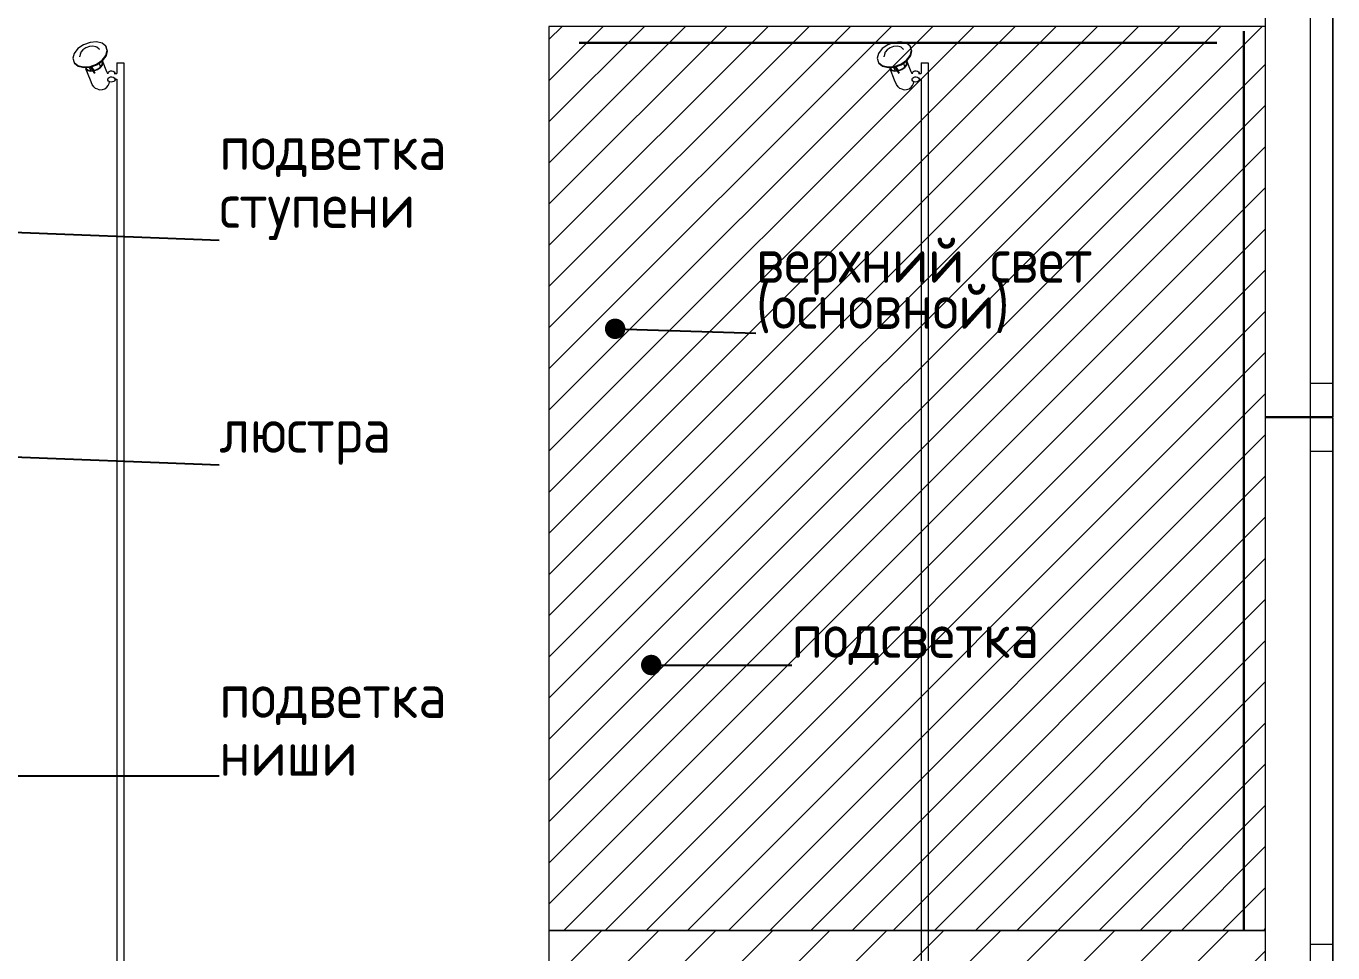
# Model space of a CAD drawing. Header units: millimetres. Extents: x 2336463 to 2579121, y 595385 to 778077.
# Drawn here: x 2380967 to 2383884, y 706771 to 708840 of the extents above; entities that cross this region are included whole.
import ezdxf

# ---------------------------------------------------------------- set-up
doc = ezdxf.new("R2010")
doc.units = ezdxf.units.MM
doc.header["$MEASUREMENT"] = 0
doc.layers.add('+возводимые стены', color=7, linetype='Continuous')
doc.layers.add('сит план', color=7, linetype='Continuous')
for name, color, linetype, lineweight in [('+возводимые стены_Ном._пера__101', 252, 'Continuous', 5), ('+потолки_Ном._пера__1', 7, 'Continuous', 13), ('MEP - Электрооборудование.ЭО_Ном._пера__1', 7, 'Continuous', 13), ('MEP - Электрооборудование.ЭО_Ном._пера__101', 252, 'Continuous', 5), ('Окна ARCHICAD_Ном._пера__1', 7, 'Continuous', 13), ('сит план_Ном._пера__1', 7, 'Continuous', 13)]:
    doc.layers.add(name, color=color, linetype=linetype, lineweight=lineweight)
for name, color, linetype, lineweight, true_color in [('+возводимые стены_Ном._пера__169', 7, 'Continuous', 5, 0x68b353), ('+потолки_Ном._пера__104', 7, 'Continuous', 5, 0x96e196), ('MEP - Электрооборудование.ЭО_Ном._пера__35', 7, 'Continuous', 30, 0x2731ed), ('MEP - Электрооборудование.ЭО_Ном._пера__55', 7, 'Continuous', 30, 0xff0909), ('MEP - Электрооборудование.ЭО_Ном._пера__58', 7, 'Continuous', 5, 0xdf0000), ('сит план_Ном._пера__87', 7, 'Continuous', 20, 0x6a6a6a)]:
    doc.layers.add(name, color=color, linetype=linetype, lineweight=lineweight, true_color=true_color)
doc.styles.add('СГЕНЕРИР_СТИЛЬ_3', font='isocp.shx')
doc.linetypes.add('Сварной шов', pattern='A,0,[2,Р”РёР·Р°Р№РЅ РїСЂРѕРµРєС‚ СЂР°Р±РѕС‡РёР№1.Shx,S=0.079365,R=0,X=0,Y=0],-17,0', length=17)
doc.dimstyles.new('СГЕНЕРИР_СТИЛЬ__11', dxfattribs={"dimtxt": 0.18, "dimasz": 91.2, "dimexe": 0.18, "dimexo": 0.0625, "dimgap": 0, "dimtad": 0, "dimtih": 1, "dimtoh": 1, "dimdec": 4, "dimzin": 0, "dimdsep": 46, "dimcen": 0.09, "dimadec": 0, "dimazin": 0, "dimtfac": 1, "dimtdec": 4, "dimtmove": 0, "dimatfit": 3, "dimldrblk": 'ARROWHEAD_11', "dimfxl": 0, "dimtolj": 1, "dimtzin": 0, "dimarcsym": 0})
pattern_1 = [(45, (2086872.015, 585813.69), (-63.639609, 63.639609), [])]

# ---------------------------------------------------------------- blocks, each defined once
blk = doc.blocks.new('Окно 25_10')
at = {"layer": 'Окна ARCHICAD_Ном._пера__1', "color": 7, "linetype": 'Continuous', "lineweight": 13}
for p, q in [((-625, 100), (625, 100)), ((-625, 0), (-625, 100)), ((625, 0), (625, 100)), ((-625, 0), (-550, 0)), ((-625, -50), (-625, 0)), ((-625, -50), (-625, 0)), ((-550, 0), (-550, -50)), ((-550, 0), (550, 0)), ((550, -50), (550, 0)), ((550, 0), (625, 0)), ((625, -50), (625, 0)), ((625, -50), (625, 0)), ((-625, -50), (625, -50)), ((-550, -50), (-625, -50)), ((550, -50), (-550, -50)), ((625, -50), (550, -50))]:
    blk.add_line(p, q, dxfattribs=at)
blk = doc.blocks.new('Окно 25_17')
at = {"layer": 'Окна ARCHICAD_Ном._пера__1', "color": 7, "linetype": 'Continuous', "lineweight": 13}
for p, q in [((-674.6, 100), (674.6, 100)), ((-674.6, 0), (-674.6, 100)), ((674.6, 0), (674.6, 100)), ((-674.6, 0), (-599.6, 0)), ((-674.6, -50), (-674.6, 0)), ((-674.6, -50), (-674.6, 0)), ((-599.6, 0), (-599.6, -50)), ((-599.6, 0), (599.6, 0)), ((599.6, -50), (599.6, 0)), ((599.6, 0), (674.6, 0)), ((674.6, -50), (674.6, 0)), ((674.6, -50), (674.6, 0)), ((-674.6, -50), (674.6, -50)), ((-599.6, -50), (-674.6, -50)), ((599.6, -50), (-599.6, -50)), ((674.6, -50), (599.6, -50))]:
    blk.add_line(p, q, dxfattribs=at)
blk = doc.blocks.new('Стена_1145', base_point=(2383883.6, 692966.8))
at = {"layer": 'сит план_Ном._пера__87', "linetype": 'Continuous', "lineweight": 20, "true_color": 0x6a6a6a}
h = blk.add_hatch(dxfattribs=at)
h.set_pattern_fill('Блоки_Бетонные_Эффективные', color=251, style=0, pattern_type=2)
h.set_pattern_definition(pattern_1)
h.paths.add_polyline_path([(2383733.9, 707965.5), (2383883.9, 707965.5), (2383883.9, 707967.7), (2383733.9, 707967.7)])
at = {"layer": 'сит план_Ном._пера__1', "color": 7, "linetype": 'Continuous', "lineweight": 13}
for p, q in [((2383833.9, 707967.7), (2383733.9, 707967.7)), ((2383883.9, 707967.7), (2383833.9, 707967.7)), ((2383833.9, 707965.5), (2383733.9, 707965.5)), ((2383883.9, 707965.5), (2383833.9, 707965.5))]:
    blk.add_line(p, q, dxfattribs=at)
at = {"layer": 'сит план_Ном._пера__1', "color": 7, "linetype": 'Continuous', "lineweight": 13, "flags": 128}
for points in [[(2383733.9, 707967.7), (2383733.9, 707965.5)], [(2383883.9, 707965.5), (2383883.9, 707967.7)]]:
    blk.add_lwpolyline(points, dxfattribs=at)
at = {"layer": 'Окна ARCHICAD_Ном._пера__1', "color": 7, "linetype": 'Continuous', "lineweight": 13, "zscale": 1000, "rotation": 89.99891644592846}
for name, p in [('Окно 25_17', (2383833.9, 708642.3)), ('Окно 25_10', (2383833.9, 707340.5))]:
    blk.add_blockref(name, p, dxfattribs=at)
blk = doc.blocks.new('Стена_1172', base_point=(2383883.9, 706721.1))
at = {"layer": '+возводимые стены_Ном._пера__169', "linetype": 'Continuous', "lineweight": 5, "true_color": 0x68b353}
h = blk.add_hatch(dxfattribs=at)
h.set_pattern_fill('Блоки_Бетонные_Эффективные', color=85, style=0, pattern_type=2)
h.set_pattern_definition(pattern_1)
h.paths.add_polyline_path([(2383733.9, 706821.1), (2382133.9, 706821.1), (2382133.9, 706721.1), (2383733.9, 706721.1)])
at = {"layer": '+возводимые стены_Ном._пера__101', "color": 252, "linetype": 'Continuous', "lineweight": 5, "flags": 128}
for points in [[(2383733.9, 706821.1), (2382133.9, 706821.1)], [(2382133.9, 706821.1), (2382133.9, 706721.1)], [(2382133.9, 706721.1), (2383733.9, 706721.1)]]:
    blk.add_lwpolyline(points, dxfattribs=at)
blk = doc.blocks.new('Набор Источников Света Настенный 25_2')
at = {"layer": 'MEP - Электрооборудование.ЭО_Ном._пера__58', "color": 12, "linetype": 'Continuous', "lineweight": 5, "true_color": 0xdf0000}
for p, q in [((7100, 0), (-7100, 0)), ((7100, -8), (7100, 0)), ((7063.6, -16), (4248.4, -16)), ((7057.6, -25.7), (7057.4, -28.8)), ((7057.4, -28.8), (7058.1, -31.8)), ((7058.7, -23), (7057.6, -25.7)), ((7060.5, -21), (7058.7, -23)), ((7062.7, -20), (7060.5, -21)), ((7065, -20.3), (7062.7, -20)), ((7065.2, -20), (7062.7, -20)), ((7063.6, -20), (7063.6, -16)), ((7067, -21.8), (7065, -20.3)), ((7068.5, -24.2), (7067, -21.8)), ((7069.2, -27.2), (7068.5, -24.2)), ((7069, -30.3), (7069.2, -27.2)), ((7100, -16), (7076.4, -16)), ((7076.4, -21.6), (7076.4, -16)), ((7078.4, -20.3), (7076.4, -20.1)), ((7080.4, -21.8), (7078.4, -20.3)), ((7081.9, -24.2), (7080.4, -21.8)), ((7082.6, -27.2), (7081.9, -24.2)), ((7082.4, -30.3), (7082.6, -27.2)), ((7100, -11.1), (7100, -8)), ((7100, -13.7), (7100, -11.1)), ((7100, -15.4), (7100, -13.7)), ((7100, -16), (7100, -15.4)), ((7040.2, -53.7), (7040.7, -48.3)), ((7041.3, -58.3), (7040.2, -53.7)), ((7040.7, -48.3), (7042.6, -42.8)), ((7042.6, -42.8), (7045.8, -38.2)), ((7045.8, -38.2), (7049.7, -35.1)), ((7049.7, -35.1), (7054.3, -33.1)), ((7054.3, -33.1), (7058.2, -32)), ((7058.1, -31.8), (7059.6, -34.2)), ((7059.6, -34.2), (7061.6, -35.7)), ((7061.6, -35.7), (7063.9, -36)), ((7063.9, -36), (7066.1, -35)), ((7065.6, -36), (7063.9, -36)), ((7066.1, -35), (7067.9, -33)), ((7067.9, -33), (7069, -30.3)), ((7077.3, -36), (7075.6, -36)), ((7075.7, -36), (7080.6, -37.9)), ((7077.3, -36), (7079.5, -35)), ((7079.5, -35), (7081.3, -33)), ((7080.6, -37.9), (7105.1, -47.8)), ((7081.3, -33), (7082.4, -30.3)), ((7085.4, -59.1), (7089.9, -52.5)), ((7085.9, -59.5), (7090.2, -53.3)), ((7089.9, -52.5), (7095.4, -48.2)), ((7090.2, -53.3), (7095.5, -49.1)), ((7090.9, -52.7), (7100.1, -54.8)), ((7095.4, -48.2), (7101.1, -46.6)), ((7095.5, -49.1), (7100.9, -47.7)), ((7096.1, -60.5), (7104.7, -48.1)), ((7097.6, -61.1), (7106.1, -48.7)), ((7100.9, -47.7), (7104.3, -48.7)), ((7101.1, -46.6), (7105, -47.8)), ((7104.7, -48.1), (7115.2, -39.8)), ((7106.1, -48.7), (7116.7, -40.4)), ((7115.2, -39.8), (7126.1, -36.9)), ((7116.7, -40.4), (7127.6, -37.4)), ((7126.1, -36.9), (7135.7, -39.8)), ((7127.6, -37.4), (7137.2, -40.4)), ((7129.9, -54.6), (7131.1, -55.7)), ((7131.1, -55.7), (7135.1, -60.5)), ((7137.2, -40.4), (7135.7, -39.8)), ((7137.2, -40.4), (7144, -48.7)), ((7144, -48.7), (7147.1, -61.1)), ((7041.3, -58.3), (7043.4, -63.4)), ((7046.7, -67.4), (7043.4, -63.4)), ((7046.7, -67.4), (7051.7, -71.1)), ((7051.7, -71.1), (7061.6, -75.1)), ((7061.6, -75.1), (7087.1, -85.3)), ((7091, -74.8), (7076.9, -65.5)), ((7091.3, -73.9), (7077.4, -64.7)), ((7082, -74.5), (7082.4, -69.1)), ((7083.6, -81), (7082, -74.5)), ((7082.6, -66.8), (7085.4, -59.1)), ((7082.7, -74.1), (7083.1, -69.6)), ((7084.2, -80.3), (7082.7, -74.1)), ((7082.8, -73.1), (7090.6, -77.9)), ((7082.9, -66.8), (7091.9, -72.4)), ((7083.3, -66.8), (7085.9, -59.5)), ((7083.3, -67), (7083.3, -66.8)), ((7087.2, -85.4), (7083.6, -81)), ((7087.6, -84.4), (7084.2, -80.3)), ((7087.1, -85.3), (7087.2, -85.4)), ((7090, -86.2), (7087.2, -85.4)), ((7090, -85.2), (7087.6, -84.4)), ((7089.7, -89.9), (7090.9, -75.2)), ((7090.9, -75.2), (7096.1, -60.5)), ((7091.1, -90.4), (7092.3, -75.8)), ((7092.3, -75.8), (7097.6, -61.1)), ((7134.2, -85), (7129.7, -91.6)), ((7137, -77.3), (7134.2, -85)), ((7135.1, -60.5), (7136, -63)), ((7136, -63), (7137.7, -69.6)), ((7137.7, -69.6), (7137, -77.3)), ((7145.9, -75.8), (7140.6, -90.4)), ((7147.1, -61.1), (7145.9, -75.8)), ((7092.7, -102.3), (7089.7, -89.9)), ((7094.1, -102.9), (7091.1, -90.4)), ((7099.6, -110.6), (7092.7, -102.3)), ((7101, -111.2), (7094.1, -102.9)), ((7101, -111.2), (7099.6, -110.6)), ((7110.6, -114.1), (7101, -111.2)), ((7121.5, -111.2), (7110.6, -114.1)), ((7114, -98.7), (7115.6, -98.8)), ((7122, -97.1), (7115.6, -98.8)), ((7132, -102.9), (7121.5, -111.2)), ((7122, -97.1), (7124.2, -96)), ((7129.7, -91.6), (7124.2, -96)), ((7140.6, -90.4), (7132, -102.9))]:
    blk.add_line(p, q, dxfattribs=at)
blk = doc.blocks.new('ARROWHEAD_11')
at = {"color": 0, "linetype": 'Continuous', "lineweight": 0}
blk.add_line((0, 0), (-1, 0), dxfattribs=at)
at = {"color": 0, "linetype": 'Continuous', "lineweight": 0, "const_width": 0.25, "flags": 128}
blk.add_lwpolyline([(-0.125, 0, 1), (0.125, 0, 1)], format="xyb", close=True, dxfattribs=at)

msp = doc.modelspace()

# ---------------------------------------------------------------- hatches: boundary and pattern name
at = {"layer": '+потолки_Ном._пера__104', "linetype": 'Continuous', "lineweight": 5, "true_color": 0x96e196}
h = msp.add_hatch(dxfattribs=at)
h.set_pattern_fill('Линии_Наклонные__Шаг_1_5_', color=81, style=0, pattern_type=2)
h.set_pattern_definition([(45, (2086872.015, 585813.686), (-45.961939, 45.961939), [])])
h.paths.add_polyline_path([(2382133.9, 706821.1), (2383733.9, 706821.1), (2383733.9, 708839.6), (2382133.9, 708839.6)])

# ---------------------------------------------------------------- linework, layer by layer
at = {"layer": '+потолки_Ном._пера__1', "color": 7, "linetype": 'Continuous', "lineweight": 13, "flags": 128}
msp.add_lwpolyline([(2382133.9, 706821.1), (2383733.9, 706821.1), (2383733.9, 708839.6), (2382133.9, 708839.6)], close=True, dxfattribs=at)
at = {"layer": 'MEP - Электрооборудование.ЭО_Ном._пера__35', "color": 160, "linetype": 'Сварной шов', "lineweight": 30, "true_color": 0x2731ed}
msp.add_line((2383685.3, 706821.1), (2383685.3, 708829.1), dxfattribs=at)
at = {"layer": 'MEP - Электрооборудование.ЭО_Ном._пера__55', "color": 1, "linetype": 'Сварной шов', "lineweight": 30, "true_color": 0xff0909}
msp.add_line((2383624.9, 708802.6), (2382201.2, 708802.6), dxfattribs=at)

# ---------------------------------------------------------------- block references
at = {"layer": '+возводимые стены', "color": 252, "lineweight": 5}
msp.add_blockref('Стена_1172', (2383883.9, 706721.1), dxfattribs=at)
at = {"layer": 'MEP - Электрооборудование.ЭО_Ном._пера__58', "color": 12, "linetype": 'Continuous', "lineweight": 5, "true_color": 0xdf0000, "xscale": -1, "zscale": 1000, "rotation": 270}
for p in [(2381185.1, 701657.9), (2382980.7, 701657.9)]:
    msp.add_blockref('Набор Источников Света Настенный 25_2', p, dxfattribs=at)
at = {"layer": 'сит план', "color": 7, "lineweight": 13}
msp.add_blockref('Стена_1145', (2383883.6, 692966.8), dxfattribs=at)

# ---------------------------------------------------------------- texts
at = {"layer": 'MEP - Электрооборудование.ЭО_Ном._пера__1', "color": 7, "linetype": 'Continuous', "lineweight": 13, "char_height": 100, "attachment_point": 7, "style": 'СГЕНЕРИР_СТИЛЬ_3'}
for s, insert, line_spacing_factor in [('\\A1;{\\pql;\\Fisocp.shx;подветка\\P\\pql;\\Fisocp.shx;ступени}', (2381397.9, 708362.4), 0.777278), ('\\A1;{\\pql;\\Fisocp.shx;верхний свет \\P\\pql;\\Fisocp.shx;(основной)}', (2382596, 708154.5), 0.6172), ('\\A1;{\\pql;\\Fisocp.shx;подветка\\P\\pql;\\Fisocp.shx;ниши}', (2381397.9, 707166.6), 0.774194)]:
    msp.add_mtext(s, dxfattribs=dict(at, insert=insert, line_spacing_factor=line_spacing_factor))
for s, insert in [('\\A1;{\\pql;\\Fisocp.shx;люстра}', (2381397.9, 707860.7)), ('\\A1;{\\pql;\\Fisocp.shx;подсветка}', (2382675.8, 707413.8))]:
    msp.add_mtext(s, dxfattribs=dict(at, insert=insert))

# ---------------------------------------------------------------- leaders
at = {"layer": 'MEP - Электрооборудование.ЭО_Ном._пера__101', "color": 252, "linetype": 'Continuous', "lineweight": 5, "annotation_type": 0, "has_hookline": 1, "hookline_direction": 0}
for points, text_width in [([(2380628, 708392.4), (2381397.9, 708362.4)], 573.9), ([(2382281.6, 708164.5), (2382596, 708154.5)], 908.5), ([(2380628, 707890.7), (2381397.9, 707860.7)], 467.6), ([(2382362.2, 707413.8), (2382675.8, 707413.8)], 643.7), ([(2379649.1, 707166.6), (2381397.9, 707166.6)], 573.9)]:
    msp.add_leader(points, dimstyle='СГЕНЕРИР_СТИЛЬ__11', dxfattribs=dict(at, text_width=text_width))

doc.saveas('drawing.dxf')
